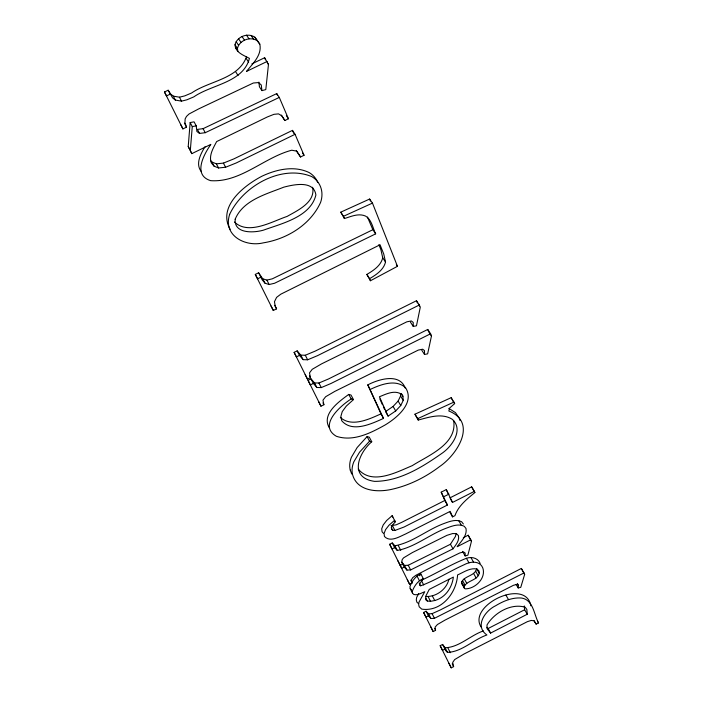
<?xml version="1.0" encoding="UTF-8"?>
<svg xmlns="http://www.w3.org/2000/svg" width="703" height="703" viewBox="0 0 703 703"><rect width="100%" height="100%" fill="white"/><g stroke="black" fill="none" stroke-linecap="round" stroke-linejoin="round"><path stroke-width="1.05" d="M463.321 537.698L468.172 535.229L471.458 541.319L467.873 555.194L465.14 555.941L465.149 553.024L463.593 552.013L459.806 552.936L445.614 559.852L415.965 575.23L412.652 577.717L411.404 579.922L412.134 582.972L409.612 584.263L407.248 579.58M320.963 406.202L308.046 380.332L311.016 378.855L314.513 382.915L318.916 383.012L328.556 378.943L427.74 329.461L430.596 333.767L431.466 335.99L427.644 353.855L424.489 354.444L424.498 350.604L422.679 349.215L418.303 350.085L334.777 391.404L325.656 396.72L322.967 400.174L323.898 404.735L320.963 406.202L318.626 401.589M518.41 585.239L517.021 584.378L513.489 585.291L444.937 620.143L437.415 624.519L435.095 627.155L435.579 630.345L433.162 631.575L423.61 612.462L426.053 611.215L428.593 613.868L432.073 613.657L439.937 610.134L521.345 568.455L524.649 574.43L520.765 587.33L518.216 587.963L518.41 585.239L517.338 583.455M189.731 149.511L188.228 146.514L190.153 122.559L194.09 121.847L196.225 125.863L196.884 131.487L199.555 133.438L205.25 132.7L279.293 97.418L288.432 118.781L284.847 120.521L281.288 115.072M190.153 122.559L192.271 126.593L190.302 150.627L191.814 153.641L210.856 144.387C203.888 154.352 192.481 175.065 210.654 180.662C240.444 182.762 264.064 157.437 291.763 150.214L296.587 151.127L300.541 156.989L304.039 155.275L295.067 134.299L292.474 130.371L233.897 158.878L223.396 163.105L216.383 163.834L211.937 162.042L210.522 160.372M251.885 63.885L264.618 57.734L268.467 64.474L265.804 89.606L261.929 90.625L259.433 86.812L258.88 82.11M261.929 90.625L261.27 84.975L258.528 82.567L253.352 83.007L198.606 108.93L189.054 113.983L186.497 116.408L185.144 118.895L184.968 122.682L186.506 127.164L182.912 128.904L164.484 91.988L168.131 90.23L170.521 93.921L173.298 96.126L179.441 97.199L184.784 95.872L191.655 92.963C209.178 80.792 238.449 79.211 246.586 56.583M168.131 90.23L172.569 97.866L175.355 100.072L181.523 101.144L186.901 99.8L193.808 96.882C211.524 84.465 243.124 82.699 249.442 58.384C243.633 55.256 235.4 52.62 235.004 44.755C236.92 36.547 247.922 32.443 254.838 37.197L259.811 44.148C262.21 55.036 252.658 63.727 246.489 71.425L267.175 61.433M456.177 533.454L455.403 536.494L450.447 544.254L408.241 565.256L404.568 565.423L401.87 562.365L404.243 567.049L406.949 570.098L410.631 569.931L453.004 548.832C455.729 545.01 459.727 540.607 458.4 535.545L456.344 533.63L452.627 533.559L446.985 535.326L412.389 552.558L403.592 557.839L402.257 559.5L401.835 561.302L402.793 564.114L400.227 565.423M448.927 579.228C446.66 589.334 436.238 596.979 426.009 596.469M378.873 244.679L380.921 249.75L382.722 257.825C380.824 265.752 373.416 270.497 366.869 274.416L370.446 280.743L397.467 266.314L372.467 203.105L369.62 199.046L340.77 212.165L344.408 218.545C351.201 216.48 358.521 212.991 365.578 216.093C371.79 219.854 372.669 227.834 375.657 233.853L274.583 283.247L269.17 284.522L265.031 283.221L262.184 279.829L258.616 272.782L255.303 274.407L273.309 310.48L276.56 308.872L275.277 306.28L274.451 301.728L276.595 297.378L280.787 294.188L380.051 244.785L383.724 253.932L385.525 262.026C383.601 269.978 376.158 274.741 369.585 278.678L370.446 280.743M237.842 51.249L237.429 48.437C239.371 40.194 250.417 36.055 257.377 40.827L259.811 44.148M464.2 587.936L461.678 583.349L461.581 581.979C464.78 575.652 474.639 576.161 476.722 568.815L479.314 573.358C477.196 580.722 467.328 580.221 464.103 586.557L464.2 587.936L465.149 588.842C475.026 589.026 486.335 578.288 482.794 567.954C479.71 560.344 470.21 561.407 464.252 564.685C449.533 571.267 435.807 580.256 420.684 585.801L419.542 585.248L419.559 584.035L423.285 578.631L420.869 573.973C415.491 576.038 411.905 581.311 409.963 586.539L410.192 588.639L412.556 593.323L413.891 594.518L416.229 594.773L419.788 593.886L424.77 591.689L419.014 602.111L418.654 604.633L419.208 606.83L421.756 609.132C441.379 612.041 456.502 593.209 457.583 574.931C463.743 572.277 470.105 567.497 477.1 569.052L479.059 571.126L479.314 573.358M401.343 393.513L402.933 396.193L403.206 400.438L400.754 405.534L395.692 410.939L388.1 416.106L385.534 411.589L393.091 406.439L398.126 401.053L400.561 395.965L400.42 393.847M418.724 593.648L416.651 597.427L416.29 599.949L416.853 602.146L418.127 603.297M205.021 146.699C200.733 153.834 195.17 163.984 201.304 171.594M419.629 575.775L420.869 573.973M371.755 441.748C357.932 453.786 349.066 477.776 374.497 481.37C399.462 481.406 422.011 467.267 441.827 453.417C451.888 446.625 464.156 429.542 452.047 419.146C441.704 412.854 428.979 417.213 418.232 420.051L414.972 414.199L451.212 397.652L454.648 403.61L449.498 408.179L448.857 411C478.049 422.828 456.792 454.99 439.621 466.546C425.579 477.258 409.374 485.351 392.107 489.244C377.933 492.566 357.291 491.529 352.598 474.745A31.196 22.364 -28.3 0 1 353.82 461.845L359.584 452.143L369.55 441.185L371.755 441.748L369.286 437.161L367.089 436.589L357.177 447.512L351.447 457.196A31.064 22.355 -28.3 0 0 350.252 470.079M423.285 578.631C417.89 580.704 414.287 585.977 412.327 591.223L412.556 593.323M474.376 491.353L474.868 492.566C467.056 498.963 458.391 505.773 454.938 515.659L452.565 516.872L450.175 511.362L405.534 534.016C399.471 536.617 390.165 542.672 384.436 536.459L384.084 533.472L385.578 529.623L389.049 525.159L394.576 520.334L395.297 521.828L391.747 525.923L391.439 529.122L392.678 530.22L394.919 530.457L404.155 526.978L447.433 505.026L441.212 492.162L446.317 489.578L452.521 502.443L474.376 491.353L471.651 486.871L449.885 497.909M329.241 427.696C321.201 413.97 339.215 401.457 348.723 394.418L351.017 395.051L353.477 399.603L346.315 406.079L342.247 411.606L340.867 416.413L341.737 420.746C352.317 433.022 371.483 423.795 383.522 418.408L367.81 384.875C378.557 379.242 399.656 372.739 405.218 388.074M395.297 521.828L392.151 515.677L386.65 520.492L383.205 524.939L381.711 528.788L382.072 531.776L383.39 533.252M353.477 399.603L351.184 398.961C340.858 405.438 317.712 425.438 336.35 436.273C353.222 441.941 370.666 433.066 385.147 424.955C396.958 417.837 415.209 402.819 405.517 387.625C395.587 378.829 380.806 384.453 370.358 389.374M536.143 624.132L533.981 620.837L531.248 620.433L527.435 621.637L463.936 654.054L454.683 659.563L452.688 662.437L453.62 666.62L451.221 667.85L440.166 645.697L442.582 644.449L445.737 650.688L447.468 652.375C461.845 652.006 473.585 639.44 486.907 634.985C474.253 626.162 485.167 610.731 495.58 605.775C503.436 601.056 512.373 597.216 521.723 598.06C533.331 599.975 533.981 614.519 538.516 622.911L536.143 624.132L534.025 620.564M444.946 649.097L442.512 650.354L440.166 645.697M483.453 630.916C470.518 635.231 459.094 647.481 445.113 647.727L442.582 644.449M486.968 627.322L488.11 628.526L524.631 609.756L524.289 605.942M490.615 633.078L527.276 614.229L526.846 609.466L525.229 607.26C511.266 602.919 494.235 612.752 487.012 624.949L487.047 628.658L490.615 633.078L488.11 628.526M524.06 572.919L434.454 618.315L430.965 618.535L428.417 615.881L425.974 617.129L423.61 612.462M470.799 539.763L457.152 546.714C461.027 541.415 467.293 535.73 466.01 528.524L464.244 526.283C458.18 523.234 451.238 526.398 445.377 528.533C429.041 534.869 414.533 547.303 397.292 550.449L394.638 547.637L392.256 542.953L389.664 544.271L409.612 584.263M394.638 547.637L392.037 548.955L389.664 544.271M404.243 567.049L401.685 568.349L397.863 560.73M443.83 496.705L448.962 494.112M441.212 492.162L444.814 500.483L401.712 522.338L396.176 524.842L391.026 525.633M430.596 333.767L330.964 383.495L321.28 387.581L316.86 387.494L313.353 383.434L311.016 378.855M413.232 326.403L413.223 322.413L411.343 320.955L406.861 321.816L321.526 363.89L312.211 369.321L309.487 372.88L310.48 377.616L307.475 379.11L294.118 352.37L297.158 350.859L300.779 355.112L303.116 359.655L307.642 359.795L317.554 355.639L419.348 304.988L420.262 307.308L416.466 325.823L413.232 326.403L410.429 322.097M303.116 359.655L299.478 355.402L296.429 356.922L294.118 352.37M419.348 304.988L416.484 300.735L315.155 351.122L305.295 355.252L300.779 355.112M313.353 383.434L310.366 384.919L308.046 380.332M260.875 277.184L257.553 278.827L255.303 274.407M375.657 233.853L372.854 229.714L272.272 278.845L266.885 280.102L262.755 278.801L258.616 272.782M295.067 134.299L236.19 162.982L225.619 167.235L218.58 167.973L214.116 166.18L211.269 162.824C208.65 155.372 213.334 147.982 216.638 141.584L267.386 116.935L273.977 114.325L278.52 113.877L281.859 115.863L284.847 120.521M279.293 97.418L276.727 93.596L203.079 128.667L197.411 129.396L199.555 133.438M170.17 94.158L166.497 95.933L164.484 91.988M383.522 418.408L380.973 413.874C369.11 419.19 351.737 427.547 340.357 417.468M414.972 414.199L417.644 418.68L454.033 402.046M340.77 212.165L343.468 216.296L372.467 203.105M392.256 542.953L394.91 545.774C412.081 542.663 426.536 530.255 442.811 523.955C448.646 521.837 455.57 518.691 461.616 521.749L463.382 523.99M530.862 605.837C525.765 576.952 466.599 605.793 481.344 627.348M434.726 600.529C445.403 597.655 452.047 587.69 453.373 577.075L429.261 589.395L425.93 595.836L425.658 599.677L427.336 601.03L430.535 601.329L434.726 600.529L432.319 595.88M480.184 563.419C478.005 557.954 471.59 556.46 466.414 558.279C450.851 564.465 436.51 573.332 421.299 580.309L423.707 584.966M192.271 126.593L196.225 125.863M448.822 408.381L455.465 412.626L459.349 418.285L459.911 420.394M410.192 588.639L411.527 589.835M461.678 583.349L463.637 586.091M235.417 47.558L237.491 49.869M358.161 469.024C371.94 485.588 396.659 472.126 412.248 465.658C428.145 455.509 457.741 444.006 453.602 420.35M234.433 221.99C248.519 235.523 272.254 221.357 287.096 216.427C297.721 210.373 315.682 202.262 312.615 187.253M402.933 396.193L401.246 394.075C394.251 389.787 386.114 394.093 379.418 396.773L388.1 416.106M230.136 229.292C217.262 206.603 243.923 185.557 262.043 176.172C276.446 169.379 294.135 165.346 309.144 172.56A26.828 23.173 -32.3 0 1 317.765 182.42M254.838 37.197L257.377 40.827M251.006 35.396L253.519 39.025M267.448 62.989L268.467 64.474M246.481 35.15L248.976 38.779M241.99 36.503L244.459 40.141M396.325 264.636L397.467 266.314M296.262 150.477L300.541 156.989M418.54 304.751L419.682 306.455M238.545 38.744L240.997 42.4M382.722 257.825L385.525 262.026M286.367 115.67L288.432 118.781M236.129 41.662L238.572 45.326M428.61 331.684L431.466 335.99M246.199 58.481L248.669 62.207M235.004 44.755L237.429 48.437M302.475 152.885L304.039 155.275M421.686 350.094L424.489 354.444M452.398 400.095L454.648 403.61M366.869 274.416L369.585 278.678M235.646 71.724L238.045 75.511M474.868 492.566L471.651 486.871M524.649 574.43L521.345 568.455M516.081 584.378L518.216 587.963M537.452 621.127L538.516 622.911M400.561 395.965L403.206 400.438M524.631 609.756L527.276 614.229M398.126 401.053L400.754 405.534M450.412 498.814L452.521 502.443M367.467 217.051L372.854 229.714M505.888 595.081L508.506 599.589M471.458 541.319L468.172 535.229M393.091 406.439L395.692 410.939M458.681 520.563L461.3 525.097M444.814 500.483L447.433 505.026M449.946 512.32L452.565 516.872M470.905 557.514L473.497 562.066M475.632 571.188L478.216 575.739M462.556 551.38L465.14 555.941M466.414 558.279L468.998 562.839M473.567 573.428L476.142 577.989M450.447 544.254L453.004 548.832M464.235 578.762L466.766 583.332M462.442 580.406L464.973 584.984M461.581 581.979L464.103 586.557M348.723 394.418L351.184 398.961M223.396 163.105L225.619 167.235M203.079 128.667L205.25 132.7M367.089 436.589L369.55 441.185M216.383 163.834L218.58 167.973M179.441 97.199L181.523 101.144M211.937 162.042L214.116 166.18M173.298 96.126L175.355 100.072M266.885 280.102L269.17 284.522M305.295 355.252L307.642 359.795M318.916 383.012L321.28 387.581M392.511 525.8L394.919 530.457M184.423 123.13L186.506 127.164M428.136 596.671L430.535 601.329M416.976 575.959L419.375 580.625M391.237 527.417L392.678 530.22M419.243 583.007L420.684 585.801M262.755 278.801L265.031 283.221M425.904 598.235L427.336 601.03M398.346 545.651L400.745 550.326M408.241 565.256L410.631 569.931M274.724 305.295L276.56 308.872M314.513 382.915L316.86 387.494M432.073 613.657L434.454 618.315M297.158 350.859L299.478 355.402M309.54 375.789L310.48 377.616M322.958 402.889L323.898 404.735M447.978 648.078L450.342 652.718M180.847 124.853L182.912 128.904M394.91 545.774L397.292 550.449M404.568 565.423L406.949 570.098M428.593 613.868L430.965 618.535M401.844 562.242L402.793 564.114M410.701 580.168L412.134 582.972M445.113 647.727L447.468 652.375M271.033 305.998L273.309 310.48M426.053 611.215L428.417 615.881M434.63 628.473L435.579 630.345M452.205 663.834L453.62 666.62M305.155 374.532L307.475 379.11M188.228 146.514L191.814 153.641M430.807 626.909L433.162 631.575M448.883 663.21L451.221 667.85M392.151 515.677L392.88 517.18M367.81 384.875L380.973 413.874M379.892 399.032L382.494 404.831M383.363 406.756L384.664 409.656M417.644 418.68L418.232 420.051M276.727 93.596L277.553 95.529M292.474 130.371L293.749 133.359M446.317 489.578L447.899 493.286M264.618 57.734L265.479 59.755M343.468 216.296L344.408 218.545M369.62 199.046L370.428 201.084M451.212 397.652L451.836 399.216M416.484 300.735L417.397 303.046M427.74 329.461L428.32 330.946M350.252 470.079L351.728 474.042M235.189 219.169C233.827 234.002 253.915 232.965 263.581 230.109C281.929 223.457 310.585 216.911 315.902 194.968C313.784 180.091 293.757 184.581 283.784 187.165C266.173 194.195 243.185 200.118 235.189 219.169M229.661 214.345C222.649 235.646 245.435 247.254 263.405 242.834C287.052 239.011 310.541 224.679 320.594 202.402A26.969 23.225 -32.2 0 0 311.763 176.602C281.288 164.054 242.684 186.339 229.661 214.345"/></g></svg>
